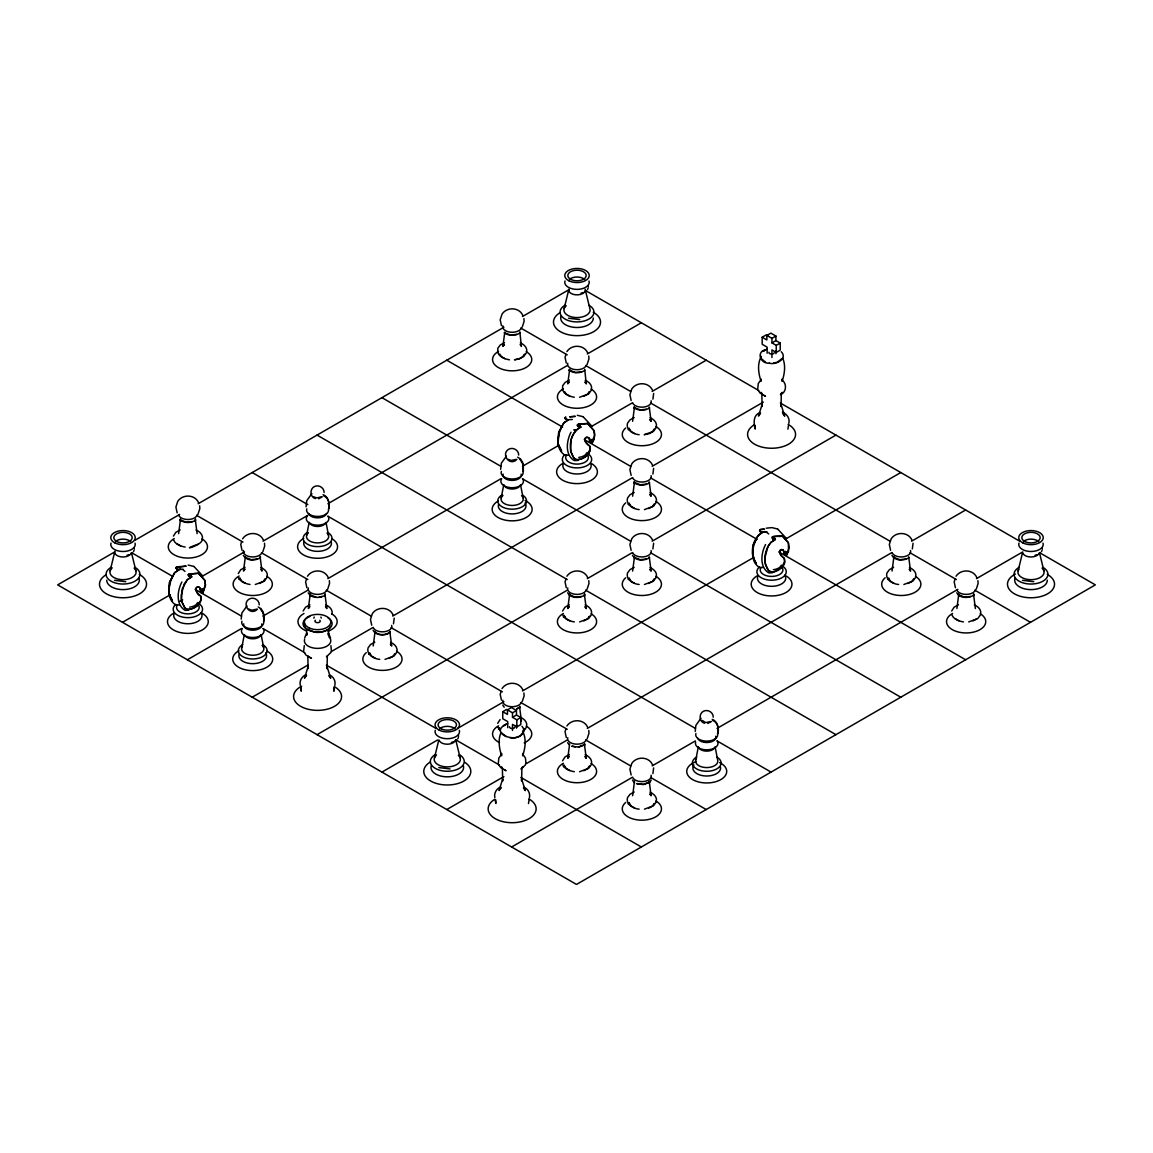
<?xml version="1.0" encoding="UTF-8"?>
<svg xmlns="http://www.w3.org/2000/svg" width="1153" height="1153" viewBox="0 0 1153 1153"><rect width="100%" height="100%" fill="white"/><g stroke="black" fill="none" stroke-linecap="round" stroke-linejoin="round"><path stroke-width="1.5" d="M202.308 539.373C203.461 534.992 199.757 531.475 196.024 530.063M241.208 619.118L241.914 612.992L247.001 605.901M267.165 576.817C268.346 572.378 264.527 569.092 260.881 567.507M300.27 685.3C299.232 680.89 301.884 676.263 306.064 674.707M301.25 687.577L301.236 691.18L300.602 687.318M303.715 650.739L304.277 645.68M306.064 506.787L306.77 500.661L311.858 493.57M331.43 650.811L330.897 645.738M332.021 614.261C333.174 609.879 329.47 606.363 325.737 604.95M333.938 687.664L333.909 691.252L334.529 687.404M334.874 685.386C335.898 681.149 333.592 676.595 329.571 674.981M396.877 651.704C398.03 647.323 394.326 643.806 390.593 642.394M497.678 352.083L497.808 348.292L500.258 344.992L504.481 342.657M494.839 797.631C493.801 793.221 496.453 788.609 500.633 787.038M495.819 799.908L495.804 803.511L495.17 799.649M498.355 763.055L498.845 758.011L500.978 755.085M500.633 469.343L501.339 463.203L506.426 456.127M526.59 352.141C527.771 347.716 523.952 344.43 520.306 342.83M525.927 763.113L525.465 758.069L523.621 755.345M526.59 726.592C527.743 722.21 524.038 718.694 520.306 717.281M529.443 797.717C530.466 793.48 528.16 788.926 524.139 787.312M562.534 389.527L562.664 385.736L565.114 382.436L569.337 380.101M591.446 389.599C592.599 385.217 588.895 381.701 585.162 380.274M591.446 614.261C592.599 609.879 588.895 606.363 585.162 604.95M591.446 764.035C592.599 759.654 588.895 756.137 585.162 754.725M656.302 427.042C657.455 422.661 653.751 419.144 650.018 417.717M656.302 501.93C657.455 497.548 653.751 494.032 650.018 492.619M656.302 576.817C657.484 572.378 653.665 569.092 650.018 567.507M656.302 801.479C657.484 797.04 653.665 793.768 650.018 792.169M695.201 731.449L695.908 725.323L700.995 718.233M755.244 425.471L755.229 429.075C753.572 423.266 752.995 415.022 760.058 412.601M757.78 388.604L758.27 383.56L760.404 380.634M761.239 356.306L761.225 358.583L765.549 362.128M788.868 423.281C790.093 418.438 786.836 413.797 782.368 412.154M915.727 576.817C916.909 572.378 913.09 569.092 909.443 567.507M980.583 614.261C981.736 609.879 978.032 606.363 974.299 604.95M327.337 655.783L327.034 668.654L327.048 666.564L330.709 678.281L328.879 675.586L329.859 676.234M328.576 630.691L328.389 635.231L328.403 632.853L330.522 637.969M784.991 554.752L785.582 551.494L786.274 555.616L788.566 551.249L788.306 542.515L782.037 535.756L772.323 536.851L772.64 538.883L775.364 539.388L773.663 536.88L775.364 539.388L771.026 542.285L767.956 546.493L764.828 558.11L765.246 563.99L768.518 570.461L771.083 572.003C777.857 572.421 786.908 565.705 784.256 558.398L780.653 555.112L779.716 550.543L782.973 549.621L784.775 555.025L785.784 551.523L786.432 555.573L789.156 547.617L788.493 543.005L782.383 535.9C780.985 537.673 769.844 534.113 772.596 538.855C777.713 539.157 773.677 540.325 771.026 542.285C764.41 549.88 762.464 561.958 768.518 570.461L770.939 571.974L774.225 571.845L782.541 566.642M178.629 533.637L180.488 519.326M245.344 556.769L243.485 571.081L244.969 569.049L243.96 570.346M310.2 594.213L308.341 608.525L309.826 606.492L308.817 607.79M373.197 645.968L375.056 631.657M504.769 332.107L502.91 346.419L504.394 344.387L503.385 345.684M569.625 369.551L567.766 383.863L569.251 381.83L568.242 383.127M569.625 594.213L567.766 608.525L569.251 606.492L568.242 607.79M569.625 744.002L567.766 758.299L569.251 756.267L568.242 757.564M632.622 421.306L634.481 406.995M632.622 496.194L634.481 481.882M632.622 571.081L634.481 556.769M632.622 795.743L634.481 781.446M892.047 571.081L893.906 556.769M956.904 608.525L958.763 594.213M522.482 733.077C518.028 743.901 488.036 733.769 506.066 724.098M781.907 358.641L777.237 362.258L773.519 363.109M528.478 803.598L529.097 799.735M787.903 429.147L788.522 425.298M173.426 536.116L175.818 532.355L180.199 529.876M238.282 573.56L240.674 569.798L245.056 567.319M303.138 611.004L305.531 607.242L309.912 604.763M497.707 723.335L500.099 719.573M562.563 611.004L564.956 607.242L569.337 604.763M562.563 760.778L564.956 757.031L569.337 754.538M951.701 611.004L954.093 607.242L958.474 604.763M195.261 520.997L195.578 519.138M260.117 558.441L260.434 556.582M324.973 595.885L325.29 594.026M389.829 633.328L390.146 631.469M519.859 331.92L521.401 346.462M519.542 708.216L519.859 706.357M584.715 369.364L586.257 383.906L584.975 382.003L585.998 383.329M584.398 595.885L584.715 594.026M584.398 745.66L584.715 743.815M649.254 783.103L649.571 781.258M973.536 595.885L973.853 594.026M265.031 579.541L265.161 578.82L263.172 581.559L259.555 583.49M524.456 354.865L524.586 354.158L522.597 356.897L518.98 358.814L514.497 359.822L519.657 358.713L523.793 356.421L526.402 352.832M524.456 729.316L524.586 728.595L522.597 731.333M589.313 392.308L589.442 391.602L587.453 394.34L583.836 396.257M589.313 616.985L589.442 616.264L587.453 619.002L583.836 620.934M589.313 766.759L589.442 766.039L587.453 768.777L583.836 770.708M654.169 804.203L654.299 803.482L652.31 806.221L648.692 808.152M241.799 647.597L244.292 634.712M306.655 535.251L309.148 522.381M501.224 497.808L503.717 484.937M695.792 759.928L698.286 747.058M501.339 754.84L501.613 753.442L501.598 755.763C499.235 748.427 497.736 739.635 501.123 732.429M760.764 380.389L761.038 379.006L761.023 381.326C758.66 373.976 757.161 365.198 760.548 357.992M110.169 570.677L114.882 551.293M434.45 757.896L438.774 740.125M564.163 308.557L568.876 289.172A8.273 4.785 0 0 0 575.419 294.779A8.273 4.785 0 0 0 585.133 291.003M1018.157 570.677L1022.48 552.907M593.636 437.809L591.316 442.435M313.875 618.152L314.221 617.057M241.683 541.607L240.761 544.49L242.015 550.312M306.539 579.051L305.617 581.934L306.871 587.756M393.476 623.816L394.211 618.123M565.964 354.375L565.042 357.271L566.296 363.094M501.108 691.382L500.186 694.265L501.44 700.102M565.964 579.051L565.042 581.934L566.296 587.756M652.901 399.154L653.636 393.461M565.964 728.826L565.042 731.708L566.296 737.545M652.901 474.042L653.636 468.349M652.901 548.929L653.636 543.236M652.901 773.591L653.636 767.898M912.326 548.929L913.061 543.236M955.102 579.051L954.18 581.934L955.433 587.756M197.97 514.31L199.829 508.603L199.642 505.792M262.826 551.754L264.686 546.046L264.498 543.236M327.683 589.197L329.542 583.49L329.354 580.68M522.251 327.077L524.111 321.37L523.923 318.574M587.108 364.521L588.967 358.814L588.779 356.018M522.251 701.528L524.111 695.821L523.923 693.011M587.108 589.197L588.967 583.49L588.779 580.68M587.108 738.972L588.967 733.265L588.779 730.454M976.245 589.197L978.104 583.49L977.917 580.68M204.384 587.987L202.179 592.21M304.666 637.912L306.77 632.795L306.756 635.173L306.568 630.648M589.241 450.78L587.036 454.657M783.06 564.898L783.809 563.111M172.619 576.716C168.021 585.292 166.378 599.272 175.876 605.008L179.32 604.893M561.756 426.927C557.158 435.517 555.515 449.497 565.013 455.233L568.458 455.118M756.325 539.273C751.727 547.848 750.084 561.828 759.582 567.564L763.027 567.449M181.871 581.991C177.331 590.523 175.573 604.619 185.1 610.355L188.688 610.211M571.009 432.216C566.469 440.749 564.711 454.83 574.237 460.58L577.826 460.436M765.578 544.547C761.038 553.08 759.279 567.175 768.806 572.911L772.395 572.767M784.919 554.924L783.391 550.024L781.157 549.462C776.992 551.552 781.806 556.726 784.314 558.47L784.573 562.995L782.671 566.498M133.431 551.667L134.094 550.413M587.425 289.562L588.088 288.293M457.712 738.886L458.375 737.632M1041.418 551.667L1042.081 550.413M199.354 602.342L197.898 604.431M786.951 553.382L785.885 554.766M239.103 579.44L240.127 577.97M368.816 654.327L369.839 652.857M628.241 429.665L629.264 428.195M628.241 504.553L629.264 503.083M563.385 616.884L564.408 615.414M498.528 729.215L499.552 727.745M628.241 579.44L629.264 577.97M563.385 766.659L564.408 765.188M628.241 804.102L629.264 802.632M887.666 579.44L888.689 577.97M202.121 540.051C200.91 546.363 176.755 551.682 198.316 544.115M266.977 577.494L264.368 581.083L255.317 584.485M330.882 652.526L326.458 656.763M394.874 653.708L392.885 656.446L389.267 658.377M396.69 652.382L394.081 655.971L385.03 659.372M591.258 390.276L588.65 393.865L579.599 397.266M654.299 429.046L652.31 431.784L644.21 434.724L649.37 433.6L653.506 431.308L656.115 427.72M654.299 503.933L652.31 506.671L648.692 508.588M656.115 502.607L653.506 506.196L644.455 509.597M591.258 614.938L588.65 618.527L579.599 621.928M526.402 727.269L523.793 730.872M654.299 578.82L652.31 581.559L648.692 583.49M656.115 577.494L653.506 581.083L644.455 584.485M525.451 764.871L521.041 769.109L522.741 766.774L521.905 768.114L521.588 780.97L521.603 778.895L525.278 790.612L523.448 787.917L524.428 788.58M591.258 764.713L588.65 768.316L579.599 771.717M649.744 782.152L651.243 780.091M656.115 802.171L653.506 805.76L644.455 809.161M913.724 578.82L911.735 581.559L908.117 583.49M915.54 577.494L912.931 581.083L903.88 584.485M980.396 614.938L977.787 618.527L968.736 621.928M976.591 619.002L972.973 620.934M242.62 538.782C247.491 531.36 259.901 531.764 263.432 540.209M307.476 576.226C312.348 568.804 324.757 569.207 328.288 577.653M566.901 351.564C571.773 344.127 584.182 344.531 587.713 352.991M566.901 576.226C571.773 568.804 584.182 569.207 587.713 577.653M502.045 688.557C506.916 681.135 519.326 681.538 522.857 689.984M566.901 726.001C571.773 718.578 584.182 718.982 587.713 727.428M956.039 576.226C960.91 568.804 973.319 569.207 976.85 577.653M322.278 496.77L318.675 498.802M257.422 609.101L255.865 610.557C248.529 614.78 241.943 603.033 249.365 598.969C253.689 596.634 259.31 599.906 259.266 604.849M516.847 459.326L515.29 460.782C507.954 465.005 501.368 453.244 508.79 449.194C513.114 446.86 518.735 450.131 518.691 455.075M711.415 721.432L707.812 723.464M130.822 553.872L132.321 552.849M584.816 291.752L586.315 290.729M455.104 741.091L456.602 740.067M1038.81 553.872L1040.309 552.849M764.396 531.591L766.875 531.792L761.326 532.153L759.539 530.812L760.447 529.386L764.497 529.126L759.683 529.803L760.158 531.677L762.868 532.167L758.213 535.41L753.168 545.066L752.664 556.25L756.267 563.471M762.767 532.239C752.419 537.644 749.119 553.627 756.022 563.255M305.617 675.961L306.568 675.341L304.478 678.223L308.125 666.52L308.11 668.61L307.808 655.74M759.611 413.855L760.562 413.221L758.472 416.103L762.133 404.4L762.119 406.49L761.802 393.634L760.966 392.279L762.436 394.456M500.186 788.292L501.137 787.672L499.047 790.554L502.708 778.851L502.694 780.927L502.377 768.071L501.541 766.731M114.781 551.898L57.65 584.874L576.5 884.437L1095.35 584.874L1039.761 552.791M134.858 540.31L179.637 514.454M198.172 503.746L503.919 327.221M522.453 316.527L568.775 289.778M122.506 622.317L170.37 594.689M202.798 575.967L244.494 551.898M263.028 541.189L307.808 515.333M327.884 503.746L567.233 365.559M587.309 353.971L641.356 322.768M187.362 659.775L241.409 628.558M263.028 616.077L307.808 590.235M327.884 578.633L500.834 478.783M522.453 466.302L557.966 445.807M590.394 427.071L632.089 403.002M652.166 391.415L706.212 360.212M767.134 353.236L767.134 347.154L762.176 344.286L762.176 337.238L766.14 334.947L768.503 336.301M762.176 337.238L766.875 339.948L766.875 335.437L770.853 333.131L775.911 336.056L775.911 340.582L780.235 343.075L780.235 350.123L776.257 352.429L771.933 349.921L771.933 357.545M766.875 335.437L771.933 338.348L775.911 336.056M771.933 338.348L771.933 342.873L775.911 340.582M771.933 342.873L776.257 345.367L780.235 343.075M252.219 697.219L307.808 665.122M330.969 651.748L372.664 627.679M392.741 616.077L632.089 477.89M652.166 466.302L763.344 402.109M317.075 734.663L567.233 590.235M587.309 578.633L632.089 552.791M652.166 541.189L835.925 435.099M381.931 772.106L437.52 740.01M457.597 728.422L503.919 701.673M522.453 690.978L754.076 557.245M786.505 538.523L900.781 472.543M507.709 727.687L507.709 721.591L502.751 718.737L502.751 711.675L506.715 709.383M502.751 711.675L507.45 714.399L507.45 709.873L511.428 707.582L516.486 710.507L516.486 715.019L520.81 717.526L520.81 724.574L516.832 726.866L512.509 724.372L512.509 730.469M507.45 709.873L512.509 712.799L516.486 710.507M512.509 712.799L512.509 717.325L516.486 715.019M512.509 717.325L516.832 719.818L520.81 717.526M446.787 809.55L503.919 776.56M525.537 764.079L567.233 740.01M587.309 728.422L891.514 552.791M911.591 541.189L965.637 509.986M511.644 846.994L632.089 777.453M652.166 765.866L695.403 740.903M717.022 728.422L957.912 589.342M976.447 578.633L1022.769 551.898M764.598 350.44L762.854 351.42L767.076 349.071M505.173 724.877L503.429 725.857L507.651 723.507M519.902 332.972C515.319 336.128 508.689 336.099 504.178 332.785M195.621 520.19C191.038 523.347 184.408 523.318 179.897 520.003M321.37 496.871L316.657 497.937L313.702 496.784M584.758 370.416C580.175 373.572 573.545 373.543 569.034 370.228M260.477 557.634C255.519 561.021 246.569 561.194 243.326 555.371M515.939 459.427L511.226 460.494L508.271 459.341M256.514 609.202L251.801 610.268L248.846 609.115M649.615 407.859C645.031 411.016 638.402 410.987 633.891 407.672M634.193 417.545L629.97 419.879L627.52 423.18C625.402 430.242 634.323 434.479 639.166 434.695M765.491 349.647C755.59 352.169 760.836 364.391 769.541 363.094M325.333 595.078C320.375 598.465 311.425 598.638 308.182 592.815M649.615 482.747C645.031 485.903 638.402 485.874 633.891 482.559M634.193 492.432L629.97 494.767L627.52 498.067C625.402 505.129 634.323 509.367 639.166 509.583M389.354 632.55C385.261 635.361 379.351 635.346 375.345 632.392M390.19 632.521C385.232 635.908 376.282 636.081 373.039 630.273M374.768 642.207L370.545 644.541L368.095 647.842C365.977 654.904 374.898 659.156 379.741 659.372M649.615 557.634C644.657 561.021 635.707 561.194 632.464 555.371M634.193 567.319L629.97 569.654L627.52 572.955C625.402 580.017 634.323 584.268 639.166 584.47M584.758 595.078C579.8 598.465 570.85 598.638 567.607 592.815M516.616 708.792L519.066 707.438M517.164 708.936L519.902 707.409M909.04 557.634C904.082 561.021 895.132 561.194 891.889 555.371M893.618 567.319L889.395 569.654L886.945 572.955C884.827 580.017 893.748 584.268 898.591 584.47M583.922 744.881L578.547 746.899M584.758 744.852L578.734 747.13L571.686 746.265M710.507 721.533L705.795 722.6L702.206 720.524L702.999 721.749M973.896 595.078C968.938 598.465 959.988 598.638 956.745 592.815M648.779 782.325L643.403 784.343L637.119 783.579M649.615 782.296L643.59 784.573L636.542 783.709M634.193 791.981L629.97 794.331L627.52 797.631C625.402 804.679 634.323 808.93 639.166 809.147M179.854 601.275L182.65 599.92M180.704 569.02L177.519 569.582L183.168 569.236M581.054 293.136L583.014 292.574M127.061 555.242L129.021 554.679M1035.048 555.242L1037.008 554.679M451.342 742.46L453.302 741.898M569.841 416.809L575.333 416.348L569.928 416.795M516.616 334.356L510.548 335.004L505.288 333.044M581.472 371.799L575.405 372.448L569.913 370.272M646.329 409.243L640.261 409.891L634.77 407.73M192.335 521.574L186.267 522.237L180.776 520.061M257.191 559.018L251.123 559.681L245.632 557.504M646.329 484.13L640.261 484.779L634.77 482.617M319.122 597.124L322.047 596.461M646.329 559.018L640.261 559.681L634.77 557.504M581.472 596.461L575.405 597.124L569.913 594.948M905.754 559.018L899.686 559.681L894.195 557.504M970.61 596.461L964.542 597.124L959.051 594.948M766.269 528.189L771.876 527.613L777.626 529.011M769.397 363.238C775.666 365.17 788.148 358.756 781.244 351.723M509.972 737.675C516.155 739.52 528.521 733.438 521.992 726.304M568.299 419.822L564.984 418.51L566.757 419.822L572.306 419.461M509.453 359.808C505.807 359.217 499.681 357.502 497.88 352.76M574.309 397.252C570.663 396.661 564.538 394.946 562.736 390.204M185.172 547.026C181.525 546.45 175.4 544.72 173.599 539.979M250.028 584.47C246.382 583.894 240.256 582.164 238.455 577.422M963.447 621.928C959.8 621.337 953.675 619.608 951.874 614.88M574.309 621.928C570.663 621.337 564.538 619.608 562.736 614.88M574.309 771.703C570.663 771.112 564.538 769.382 562.736 764.655M577.307 415.282L583.058 416.68M188.17 565.056L193.92 566.454M568.515 318.228L579.757 319.597M1022.509 580.334L1033.751 581.717M114.522 580.334L125.763 581.717M438.803 767.567L450.045 768.936M315.98 597.124L310.488 594.948M572.263 746.135L575.405 746.899M315.36 498.6C310.027 497.13 309.465 489.247 314.221 486.638C318.545 484.303 324.166 487.575 324.123 492.518M704.497 723.262C699.165 721.792 698.603 713.909 703.359 711.3C707.683 708.965 713.303 712.237 713.26 717.18M323.604 495.819C328.591 497.462 330.147 504.351 328.792 508.79C329.571 503.674 328.619 496.712 323.099 494.651M712.741 720.481C717.728 722.138 719.285 729.013 717.93 733.467C718.708 728.35 717.757 721.374 712.237 719.313M517.668 457.208L520.45 458.908L522.597 462.267L523.361 471.346L523.289 464.4L519.772 459.038M258.243 606.982L261.025 608.683L263.172 612.041L263.936 621.121L263.864 614.174L260.347 608.813M583.087 416.694L591.893 426.178M777.655 529.025L786.461 538.509M193.949 566.469L202.755 575.952M585.767 290.671L758.717 390.521M780.336 403.002L1019.684 541.189M520.911 328.115L567.233 354.865M585.767 365.559L630.547 391.415M650.623 403.002L889.972 541.189M910.048 552.791L956.37 579.527M974.905 590.235L1030.494 622.317M446.787 360.212L562.606 427.071M584.225 439.567L630.547 466.302M650.623 477.89L757.175 539.417M778.794 551.898L965.637 659.775M381.931 397.655L500.834 466.302M522.453 478.783L630.547 541.189M650.623 552.791L900.781 697.219M317.075 435.099L567.233 579.527M585.767 590.235L835.925 734.663M252.219 472.543L307.808 504.639M327.884 516.227L695.403 728.422M717.022 740.903L771.069 772.106M196.63 515.333L242.952 542.083M261.486 552.791L307.808 579.527M326.342 590.235L371.122 616.077M391.198 627.679L502.377 691.858M520.911 702.566L567.233 729.301M585.767 740.01L630.547 765.866M650.623 777.453L706.212 809.55M131.773 552.791L171.927 575.967M195.088 589.342L241.409 616.077M263.028 628.558L304.723 652.641M326.342 665.122L435.978 728.422M456.055 740.01L499.292 764.972M520.911 777.453L641.356 846.994M763.906 395.378L765.477 396.286L760.101 393.087L758.256 390.363M504.481 769.815L506.052 770.723L500.676 767.538L498.831 764.799M958.878 620.761L955.419 618.757M894.022 583.317L890.563 581.314L888.833 578.763L888.949 579.483M634.597 433.542L631.138 431.539L629.408 428.988L629.524 429.694M569.741 396.099L566.282 394.095L564.552 391.544M504.884 358.655L501.425 356.652L499.696 354.101M634.597 508.43L631.138 506.426L629.408 503.875L629.524 504.582M634.597 583.317L631.138 581.314L629.408 578.763L629.524 579.483M569.741 620.761L566.282 618.757L564.552 616.206L564.667 616.927M634.597 807.994L631.138 805.976L629.408 803.425L629.524 804.145M569.741 770.55L566.282 768.532L564.552 765.981L564.667 766.702M506.124 736.565L501.8 733.034M375.172 658.204L371.713 656.201L369.983 653.65L370.099 654.371M245.459 583.317L242 581.314L240.271 578.763L240.386 579.483M180.603 545.873L177.144 543.87M308.456 656.561L311.483 658.377L306.107 655.192L304.262 652.468M783.853 414.129L782.873 413.48L784.703 416.175L781.028 404.458L781.013 406.533L781.33 393.677L782.166 392.337L780.466 394.672C786.058 392.625 787.038 384.886 783.046 380.894M766.486 532.138L768.691 533.954M182.779 569.582L184.984 571.398M561.684 451.14L558.095 443.919L558.6 432.735L563.644 423.079L568.285 419.865L563.961 422.747L558.773 432.101L558.095 443.919L560.776 449.526M168.987 593.91L172.402 600.771M633.891 782.123L632.464 780.048M569.034 744.679L567.607 742.604M504.178 707.236L502.751 705.16M910.279 570.548L909.256 569.236L910.539 571.124L908.679 556.813M650.854 420.773L649.831 419.447L651.114 421.349L649.254 407.038M650.854 495.66L649.831 494.334L651.114 496.237L649.254 481.925M520.118 344.56L521.142 345.886M650.854 570.548L649.831 569.236L651.114 571.124L649.254 556.813M585.998 607.991L584.975 606.68L586.257 608.568L584.398 594.256M650.854 795.224L649.831 793.898L651.114 795.786L649.254 781.475M585.998 757.766L584.975 756.454L586.257 758.343L584.398 744.031M391.429 645.435L390.406 644.123L391.689 646.011L389.829 631.7M326.573 607.991L325.55 606.68L326.832 608.568L324.973 594.256M260.693 569.236L261.717 570.548M500.2 730.598L497.88 727.212M911.994 540.209C908.463 531.764 896.054 531.36 891.183 538.782L889.323 544.49L890.577 550.312M652.569 390.435C649.038 381.974 636.629 381.571 631.758 389.008L629.898 394.715L631.152 400.538M652.569 465.322C649.038 456.862 636.629 456.473 631.758 463.895L629.898 469.602L631.152 475.425M522.857 315.547C519.326 307.087 506.916 306.684 502.045 314.12L500.186 319.828L501.44 325.65M652.569 540.209C649.038 531.764 636.629 531.36 631.758 538.782L629.898 544.49L631.152 550.312M652.569 764.886C649.038 756.426 636.629 756.022 631.758 763.445L629.898 769.152L631.152 774.989M393.144 615.097C389.613 606.651 377.204 606.247 372.333 613.67L370.473 619.377L371.727 625.2M198.575 502.766C195.044 494.32 182.635 493.916 177.764 501.339L175.905 507.046L177.158 512.869M172.316 600.699L168.958 593.694L169.462 582.51L174.507 572.854L179.147 569.64L174.824 572.522L169.635 581.876L168.987 593.881M782.628 358.035C785.957 365.27 784.544 374.062 782.109 381.369L782.123 379.049L782.397 380.447M523.203 732.486C526.532 739.707 525.119 748.499 522.684 755.82L522.698 753.5L522.972 754.884M320.894 617.086L321.298 618.051M1039.53 552.95L1043.869 570.735M585.147 289.216L589.875 308.629A13.087 7.552 0 0 1 574.295 317.406A13.087 7.552 0 0 1 566.209 305.732M455.824 740.168L460.162 757.953M131.543 552.95L135.881 570.735M181.468 601.117L184.811 607.905L187.377 609.461C194.151 609.865 203.187 603.178 200.55 595.842C196.385 595.193 193.214 584.643 199.685 587.468L200.982 592.455L202.063 588.952L202.726 593.017L205.465 584.83L204.6 579.959L198.33 573.2L189.178 574.05L198.676 573.344L204.787 580.449L205.45 585.061L202.928 592.858L202.034 588.909L201.083 592.469L199.628 587.381L197.451 586.906C193.286 588.996 198.1 594.17 200.608 595.914C203.115 603.423 193.891 609.663 187.233 609.418L184.811 607.905L181.439 600.915L181.122 595.553L184.249 583.937L187.319 579.728L191.629 576.846L189.957 574.324L191.657 576.831L187.319 579.728L182.116 589.097L181.468 601.088M715.163 747.086L717.656 759.971A11.126 6.428 0 0 1 705.55 767.538A11.126 6.428 0 0 1 696.441 758.688M520.594 484.981L523.087 497.865M326.025 522.424L328.519 535.309M261.169 634.755L263.662 647.64M958.417 593.997L958.748 595.842M893.561 556.553L893.892 558.398M634.136 406.778L634.467 408.623M634.136 481.666L634.467 483.511M634.136 556.553L634.467 558.398M569.279 369.32L569.611 371.18M634.136 781.215L634.467 783.074M569.279 593.997L569.611 595.842M374.711 631.44L375.042 633.285M309.854 593.997L310.186 595.842M180.142 519.109L180.473 520.954M1042.096 547.963L1042.283 549.145M588.102 285.858L588.289 287.039M458.39 735.182L458.577 736.378M134.108 547.963L134.296 549.145M973.536 594.256L975.395 608.568M519.542 706.587L521.401 720.899M260.117 556.813L261.976 571.124M195.261 519.369L197.12 533.68M776.257 345.367L776.257 352.429M775.911 350.671L775.911 353.726M516.832 719.818L516.832 726.866M516.486 725.122L516.486 728.163M115.444 541.434A9.166 5.289 0 0 1 130.779 541.607M135.031 543.135A12.236 7.062 0 0 1 122.967 551.494A12.236 7.062 0 0 1 111.005 543.077M139.282 574.381A23.521 13.577 0 0 1 140.003 593.579A23.521 13.577 0 0 1 106.739 593.997A23.521 13.577 0 0 1 106.033 574.799M139.037 578.475A16.301 9.411 0 0 1 124.524 589.572A16.301 9.411 0 0 1 106.71 580.204M135.247 567.507A16.935 9.772 0 0 1 134.714 581.328A16.935 9.772 0 0 1 110.774 581.026A16.935 9.772 0 0 1 111.308 567.204M134.094 568.098A13.087 7.552 0 0 1 131.413 577.912A13.087 7.552 0 0 1 114.205 577.711A13.087 7.552 0 0 1 112.216 567.852M131.139 553.123A8.273 4.785 0 0 1 122.982 556.985A8.273 4.785 0 0 1 114.868 553.08M202.006 538.898A19.601 11.314 0 0 1 201.444 554.91A19.601 11.314 0 0 1 173.743 554.579A19.601 11.314 0 0 1 174.29 538.581M197.105 515.117A9.411 5.434 0 0 1 187.824 519.513A9.411 5.434 0 0 1 178.614 515.074M526.287 351.679A19.601 11.314 0 0 1 525.725 367.677A19.601 11.314 0 0 1 498.024 367.36A19.601 11.314 0 0 1 498.572 351.362M521.387 327.899A9.411 5.434 0 0 1 510.347 332.179A9.411 5.434 0 0 1 502.91 325.809M569.438 279.314A9.166 5.289 0 0 1 584.773 279.502M589.024 281.015A12.236 7.062 0 0 1 576.961 289.374A12.236 7.062 0 0 1 564.999 280.957M593.276 312.276A23.521 13.577 0 0 1 593.997 331.473A23.521 13.577 0 0 1 560.733 331.877A23.521 13.577 0 0 1 560.027 312.679M593.319 318.069A16.301 9.411 0 0 1 575.448 327.452A16.301 9.411 0 0 1 561.007 316.282M589.241 305.386A16.935 9.772 0 0 1 588.707 319.222A16.935 9.772 0 0 1 564.768 318.905A16.935 9.772 0 0 1 565.301 305.084M173.743 613.151A20.394 11.775 0 0 0 173.656 630.071A20.394 11.775 0 0 0 202.971 629.538A20.394 11.775 0 0 0 201.04 612.647A14.139 8.157 0 0 1 189.106 623.73A14.139 8.157 0 0 1 173.988 614.03M198.475 603.322A14.686 8.475 0 0 1 198.72 614.895A14.686 8.475 0 0 1 178.758 615.832A14.686 8.475 0 0 1 175.76 604.388M197.48 603.841A11.357 6.558 0 0 1 188.818 613.857A11.357 6.558 0 0 1 177.389 604.806M197.624 602.601A9.93 5.736 0 0 1 189.683 607.141M266.862 576.341A19.601 11.314 0 0 1 266.3 592.354A19.601 11.314 0 0 1 238.599 592.022A19.601 11.314 0 0 1 239.147 576.024M261.962 552.561A9.411 5.434 0 0 1 250.922 556.856A9.411 5.434 0 0 1 243.485 550.485M591.143 389.123A19.601 11.314 0 0 1 590.581 405.121A19.601 11.314 0 0 1 562.88 404.804A19.601 11.314 0 0 1 563.428 388.806M586.243 365.342A9.411 5.434 0 0 1 575.203 369.623A9.411 5.434 0 0 1 567.766 363.253M263.547 621.251A11.011 6.356 0 0 1 252.68 628.774A11.011 6.356 0 0 1 241.914 621.208M267.136 651.085A19.99 11.544 0 0 1 266.574 667.4A19.99 11.544 0 0 1 238.311 667.068A19.99 11.544 0 0 1 238.873 650.753M265.666 652.814A13.865 7.999 0 0 1 253.934 663.652A13.865 7.999 0 0 1 239.118 654.155M263.129 644.902A14.398 8.316 0 0 1 262.682 656.648A14.398 8.316 0 0 1 242.317 656.388A14.398 8.316 0 0 1 242.779 644.642M262.149 645.406A11.126 6.428 0 0 1 253.646 655.221A11.126 6.428 0 0 1 242.447 646.343M260.852 634.943A8.273 4.785 0 0 1 252.694 638.805A8.273 4.785 0 0 1 244.58 634.899M263.259 628.644A11.285 6.514 0 0 1 252.565 637.494A11.285 6.514 0 0 1 242.303 628.471M261.745 623.917A9.166 5.289 0 0 1 252.68 630.187A9.166 5.289 0 0 1 243.715 623.874M331.718 613.8A19.601 11.314 0 0 1 328.014 631.21M306.496 630.965A19.601 11.314 0 0 1 304.003 613.468M326.818 590.005A9.411 5.434 0 0 1 315.778 594.299A9.411 5.434 0 0 1 308.341 587.929M655.999 426.567A19.601 11.314 0 0 1 656.374 442.017A19.601 11.314 0 0 1 629.697 443.285A19.601 11.314 0 0 1 625.704 428.008M651.114 400.754A9.411 5.434 0 0 1 643.59 407.081A9.411 5.434 0 0 1 632.608 402.743M334.168 686.525A23.997 13.85 0 0 1 334.442 706.371A23.997 13.85 0 0 1 300.054 705.982A23.997 13.85 0 0 1 301.682 686.15M328.764 636.701A13.202 7.624 0 0 1 320.001 648.26A13.202 7.624 0 0 1 304.623 639.31M330.551 626.266A13.202 7.624 0 0 1 315.057 632.291L306.395 628.861A13.202 7.624 0 0 1 304.623 623.341M328.072 617.849A14.528 8.388 0 0 1 326.89 630.086A14.528 8.388 0 0 1 305.833 628.587A14.528 8.388 0 0 1 309.84 616.552M319.813 620.314A2.637 1.528 0 0 1 319.28 622.289A2.637 1.528 0 0 1 315.807 622.245A2.637 1.528 0 0 1 315.403 620.256M396.574 651.243A19.601 11.314 0 0 1 396.949 666.679A19.601 11.314 0 0 1 370.272 667.947A19.601 11.314 0 0 1 366.279 652.684M391.689 625.416A9.411 5.434 0 0 1 384.165 631.743A9.411 5.434 0 0 1 373.183 627.405M526.287 726.131A19.601 11.314 0 0 1 524.197 742.892M499.494 742.604A19.601 11.314 0 0 1 498.572 725.813M521.387 702.336A9.411 5.434 0 0 1 510.347 706.63A9.411 5.434 0 0 1 502.91 700.26M591.143 763.574A19.601 11.314 0 0 1 590.581 779.572A19.601 11.314 0 0 1 562.88 779.255A19.601 11.314 0 0 1 563.428 763.257M586.243 739.779A9.411 5.434 0 0 1 575.203 744.074A9.411 5.434 0 0 1 567.766 737.704M915.424 576.341A19.601 11.314 0 0 1 915.799 591.792A19.601 11.314 0 0 1 889.122 593.06A19.601 11.314 0 0 1 885.129 577.783M910.539 550.529A9.411 5.434 0 0 1 903.015 556.856A9.411 5.434 0 0 1 892.033 552.518M655.999 801.018A19.601 11.314 0 0 1 656.374 816.468A19.601 11.314 0 0 1 629.697 817.736A19.601 11.314 0 0 1 625.704 802.459M651.114 775.191A9.411 5.434 0 0 1 643.59 781.532A9.411 5.434 0 0 1 632.608 777.18M980.281 613.8A19.601 11.314 0 0 1 979.719 629.797A19.601 11.314 0 0 1 952.018 629.48A19.601 11.314 0 0 1 952.565 613.468M975.38 590.005A9.411 5.434 0 0 1 966.099 594.4A9.411 5.434 0 0 1 956.889 589.961M1023.432 541.434A9.166 5.289 0 0 1 1038.767 541.607M1043.018 543.135A12.236 7.062 0 0 1 1030.955 551.494A12.236 7.062 0 0 1 1018.993 543.077M1047.27 574.381A23.521 13.577 0 0 1 1047.529 593.853A23.521 13.577 0 0 1 1013.818 593.464A23.521 13.577 0 0 1 1015.418 574.021M1047.313 580.19A16.301 9.411 0 0 1 1029.442 589.572A16.301 9.411 0 0 1 1015 578.388M1043.234 567.507A16.935 9.772 0 0 1 1042.701 581.328A16.935 9.772 0 0 1 1018.762 581.026A16.935 9.772 0 0 1 1019.295 567.204M1042.081 568.098A13.087 7.552 0 0 1 1032.094 579.656A13.087 7.552 0 0 1 1018.921 569.222M1039.127 553.123A8.273 4.785 0 0 1 1030.969 556.985A8.273 4.785 0 0 1 1022.855 553.08M591.143 613.8A19.601 11.314 0 0 1 590.581 629.797A19.601 11.314 0 0 1 562.88 629.48A19.601 11.314 0 0 1 563.428 613.468M586.243 590.005A9.411 5.434 0 0 1 575.203 594.299A9.411 5.434 0 0 1 567.766 587.929M655.999 576.341A19.601 11.314 0 0 1 656.374 591.792A19.601 11.314 0 0 1 629.697 593.06A19.601 11.314 0 0 1 625.704 577.783M651.114 550.529A9.411 5.434 0 0 1 643.59 556.856A9.411 5.434 0 0 1 632.608 552.518M591.705 463.693A20.394 11.775 0 0 1 591.129 480.34A20.394 11.775 0 0 1 562.304 480.008A20.394 11.775 0 0 1 562.88 463.362M590.898 464.328A14.139 8.157 0 0 1 576.947 473.984A14.139 8.157 0 0 1 563.125 464.255M587.612 453.547A14.686 8.475 0 0 1 587.857 465.12A14.686 8.475 0 0 1 567.896 466.057A14.686 8.475 0 0 1 564.898 454.613M586.618 454.066A11.357 6.558 0 0 1 577.956 464.082A11.357 6.558 0 0 1 566.527 455.031M586.762 452.826A9.93 5.736 0 0 1 578.82 457.366M522.972 471.476A11.011 6.356 0 0 1 512.105 478.999A11.011 6.356 0 0 1 501.339 471.433M525.062 500.488A19.99 11.544 0 0 1 526.964 517.048A19.99 11.544 0 0 1 498.226 517.582A19.99 11.544 0 0 1 498.298 500.978M525.091 503.039A13.865 7.999 0 0 1 513.359 513.878A13.865 7.999 0 0 1 498.543 504.38M522.554 495.113A14.398 8.316 0 0 1 522.107 506.873A14.398 8.316 0 0 1 501.742 506.614A14.398 8.316 0 0 1 502.204 494.853M521.574 495.617A11.126 6.428 0 0 1 519.297 503.962A11.126 6.428 0 0 1 504.668 503.803A11.126 6.428 0 0 1 502.967 495.415M520.277 485.168A8.273 4.785 0 0 1 512.119 489.031A8.273 4.785 0 0 1 504.005 485.125M522.684 478.855A11.285 6.514 0 0 1 511.99 487.719A11.285 6.514 0 0 1 501.728 478.697M521.17 474.142A9.166 5.289 0 0 1 512.105 480.397A9.166 5.289 0 0 1 503.14 474.099M528.737 798.856A23.997 13.85 0 0 1 529.472 818.443A23.997 13.85 0 0 1 495.559 818.861A23.997 13.85 0 0 1 494.824 799.274M514.742 727.284A2.637 1.528 0 0 1 511.644 728.494A2.637 1.528 0 0 1 509.554 726.707M439.725 728.653A9.166 5.289 0 0 1 455.06 728.826M459.312 730.353A12.236 7.062 0 0 1 447.249 738.713A12.236 7.062 0 0 1 435.286 730.296M464.918 762.421A23.521 13.577 0 0 1 463.347 781.33A23.521 13.577 0 0 1 430.559 780.956A23.521 13.577 0 0 1 430.314 762.018M463.319 765.693A16.301 9.411 0 0 1 447.22 776.834A16.301 9.411 0 0 1 431.294 765.621M459.528 754.725A16.935 9.772 0 0 1 458.995 768.547A16.935 9.772 0 0 1 435.056 768.244A16.935 9.772 0 0 1 435.589 754.422M458.375 755.316A13.087 7.552 0 0 1 455.694 765.131A13.087 7.552 0 0 1 438.486 764.943A13.087 7.552 0 0 1 436.497 755.071M455.421 740.341A8.273 4.785 0 0 1 447.263 744.204A8.273 4.785 0 0 1 439.149 740.298M655.999 501.454A19.601 11.314 0 0 1 656.374 516.904A19.601 11.314 0 0 1 629.697 518.173A19.601 11.314 0 0 1 625.704 502.895M651.114 475.641A9.411 5.434 0 0 1 643.59 481.968A9.411 5.434 0 0 1 632.608 477.63M786.274 576.024A20.394 11.775 0 0 1 785.697 592.671A20.394 11.775 0 0 1 756.872 592.339A20.394 11.775 0 0 1 757.449 575.693M784.775 575.217A14.139 8.157 0 0 1 772.813 586.286A14.139 8.157 0 0 1 757.694 576.586M782.181 565.878A14.686 8.475 0 0 1 782.426 577.451A14.686 8.475 0 0 1 762.464 578.388A14.686 8.475 0 0 1 759.467 566.945M781.186 566.397A11.357 6.558 0 0 1 772.524 576.414A11.357 6.558 0 0 1 761.095 567.362M781.33 565.157A9.93 5.736 0 0 1 773.389 569.697M328.403 508.92A11.011 6.356 0 0 1 317.536 516.443A11.011 6.356 0 0 1 306.77 508.877M331.992 538.754A19.99 11.544 0 0 1 331.43 555.069A19.99 11.544 0 0 1 303.167 554.737A19.99 11.544 0 0 1 303.729 538.422M331.214 541.881A13.865 7.999 0 0 1 317.522 551.35A13.865 7.999 0 0 1 303.974 541.824M327.985 532.556A14.398 8.316 0 0 1 327.538 544.317A14.398 8.316 0 0 1 307.174 544.057A14.398 8.316 0 0 1 307.635 532.297M327.005 533.061A11.126 6.428 0 0 1 324.728 541.406A11.126 6.428 0 0 1 310.099 541.247A11.126 6.428 0 0 1 308.399 532.859M325.708 522.612A8.273 4.785 0 0 1 317.551 526.474A8.273 4.785 0 0 1 309.436 522.568M328.115 516.313A11.285 6.514 0 0 1 317.421 525.163A11.285 6.514 0 0 1 307.159 516.14M326.587 513.561A9.166 5.289 0 0 1 317.536 517.841A9.166 5.289 0 0 1 308.557 513.517M717.541 733.596A11.011 6.356 0 0 1 706.674 741.105A11.011 6.356 0 0 1 695.908 733.539M719.631 762.594A19.99 11.544 0 0 1 720.582 779.731A19.99 11.544 0 0 1 690.964 778.52A19.99 11.544 0 0 1 696.081 761.643M720.351 766.543A13.865 7.999 0 0 1 705.261 775.969A13.865 7.999 0 0 1 693.919 764.943M717.123 757.233A14.398 8.316 0 0 1 716.676 768.979A14.398 8.316 0 0 1 696.311 768.72A14.398 8.316 0 0 1 696.772 756.973M714.846 747.274A8.273 4.785 0 0 1 706.688 751.136A8.273 4.785 0 0 1 698.574 747.23M717.252 740.975A11.285 6.514 0 0 1 707.697 749.81A11.285 6.514 0 0 1 695.634 742.071M715.739 736.248A9.166 5.289 0 0 1 708.403 742.431A9.166 5.289 0 0 1 697.695 738.194M788.162 424.405A23.997 13.85 0 0 1 788.897 443.991A23.997 13.85 0 0 1 754.984 444.409A23.997 13.85 0 0 1 754.249 424.823M774.167 352.847A2.637 1.528 0 0 1 771.069 354.043A2.637 1.528 0 0 1 768.979 352.256M591.302 439.725L591.691 443.285L593.896 439.293L594.602 435.056L593.737 430.184L587.468 423.425L578.316 424.261L587.814 423.555L593.925 430.674C596.505 436.526 590.711 448.906 591.302 439.812M590.595 440.59C589.615 446.932 591.648 435.517 590.595 440.59M590.307 447.926C590.278 454.729 582.957 459.932 576.514 459.672L574.021 458.202L576.37 459.643C582.957 459.961 592.455 453.504 589.687 446.067C577.538 437.405 591.763 433.845 589.76 442.175L588.823 437.693L586.589 437.131C582.438 439.279 587.223 444.251 589.745 446.139L590.307 447.926M564.927 417.847L565.878 417.04L564.941 417.804M577.422 425.053L578.071 426.552L580.795 427.057L579.094 424.549L580.795 427.057L578.028 426.509C576.255 425.644 578.907 423.223 577.422 425.01M175.789 567.622L177.476 569.568L175.832 568.256L176.611 566.858L186.195 566.123L175.804 567.579M188.285 574.828L188.933 576.327L191.657 576.831L188.89 576.298L188.285 574.799L189.236 574.035L188.285 574.799M571.095 439.942L570.576 451.126L573.949 458.13C567.334 448.661 569.87 432.591 580.651 427.143C576.096 429.175 572.378 434.739 571.095 439.942M575.794 430.011L574.093 429.91L575.794 430.011M114.983 542.948A12.236 7.062 0 0 0 135.016 538.97A12.236 7.062 0 0 0 119.033 530.942A12.236 7.062 0 0 0 114.983 542.948M116.986 541.607A9.166 5.289 0 0 0 132.018 538.624A9.166 5.289 0 0 0 120.027 532.614A9.166 5.289 0 0 0 116.986 541.607M568.977 280.828A12.236 7.062 0 0 0 589.01 276.864A12.236 7.062 0 0 0 573.027 268.822A12.236 7.062 0 0 0 568.977 280.828M570.98 279.502A9.166 5.289 0 0 0 586.012 276.518A9.166 5.289 0 0 0 574.021 270.494A9.166 5.289 0 0 0 570.98 279.502M308.903 627.78A13.202 7.624 0 0 0 330.551 623.485A13.202 7.624 0 0 0 313.285 614.808A13.202 7.624 0 0 0 308.903 627.78M1022.97 542.948A12.236 7.062 0 0 0 1043.004 538.97A12.236 7.062 0 0 0 1027.02 530.942A12.236 7.062 0 0 0 1022.97 542.948M1024.974 541.607A9.166 5.289 0 0 0 1040.006 538.624A9.166 5.289 0 0 0 1028.015 532.614A9.166 5.289 0 0 0 1024.974 541.607M439.264 730.166A12.236 7.062 0 0 0 459.298 726.188A12.236 7.062 0 0 0 443.314 718.16A12.236 7.062 0 0 0 439.264 730.166M441.268 728.84A9.166 5.289 0 0 0 456.3 725.857A9.166 5.289 0 0 0 444.309 719.832A9.166 5.289 0 0 0 441.268 728.84"/></g></svg>
